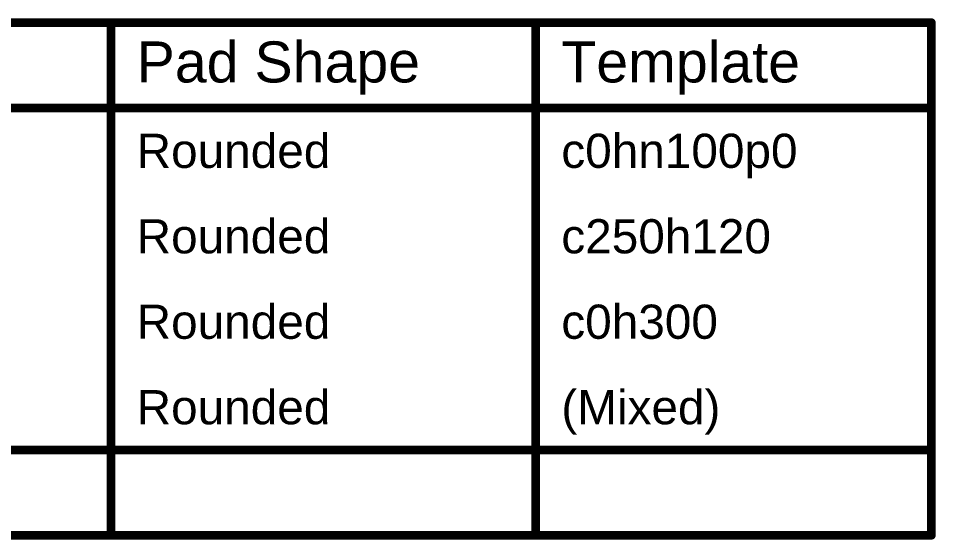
# Model space of a CAD drawing. Header units: inches. Extents: x -9 to 196, y -9 to 68.
# Drawn here: x 134.78 to 175.69, y 44.4 to 67.64 of the extents above; entities that cross this region are included whole.
import ezdxf

# ---------------------------------------------------------------- set-up
doc = ezdxf.new("R2010")
doc.units = ezdxf.units.IN
doc.layers.add('Drill Drawing', color=1, linetype='Continuous')
doc.styles.add('Arial', font='', dxfattribs={"height": 0.2})
doc.styles.get('Arial').set_extended_font_data('Arial')

msp = doc.modelspace()

# ---------------------------------------------------------------- linework, layer by layer
at = {"layer": 'Drill Drawing', "const_width": 0.381}
for points in [[(-3.061, 67.45), (175.504, 67.45)], [(138.912, 44.59), (138.912, 67.45)], [(157.855, 44.59), (157.855, 67.45)], [(175.504, 44.59), (175.504, 67.45)], [(-3.061, 63.64), (175.504, 63.64)], [(-3.061, 48.4), (175.504, 48.4)], [(-3.061, 44.59), (175.504, 44.59)]]:
    msp.add_lwpolyline(points, dxfattribs=at)
at = {"layer": 'Drill Drawing', "const_width": 0.191}
for points in [[(138.817, 67.45, 1), (139.007, 67.45, 1)], [(157.76, 67.45, 1), (157.95, 67.45, 1)], [(175.409, 67.45, 1), (175.599, 67.45, 1)], [(175.409, 67.45, 1), (175.599, 67.45, 1)], [(175.409, 63.64, 1), (175.599, 63.64, 1)], [(175.409, 48.4, 1), (175.599, 48.4, 1)], [(138.817, 44.59, 1), (139.007, 44.59, 1)], [(157.76, 44.59, 1), (157.95, 44.59, 1)], [(175.409, 44.59, 1), (175.599, 44.59, 1)], [(175.409, 44.59, 1), (175.599, 44.59, 1)]]:
    msp.add_lwpolyline(points, format="xyb", close=True, dxfattribs=at)

# ---------------------------------------------------------------- texts
at = {"layer": 'Drill Drawing', "style": 'Arial'}
for s, height, p in [('Pad Shape', 1.8288, (140.055, 64.783)), ('Template', 1.8288, (158.998, 64.783)), ('Rounded', 1.524, (140.055, 60.973)), ('c0hn100p0', 1.524, (158.998, 60.973)), ('Rounded', 1.524, (140.055, 57.163)), ('c250h120', 1.524, (158.998, 57.163)), ('Rounded', 1.524, (140.055, 53.353)), ('c0h300', 1.524, (158.998, 53.353)), ('Rounded', 1.524, (140.055, 49.543)), ('(Mixed)', 1.524, (158.998, 49.543))]:
    msp.add_text(s, height=height, dxfattribs=at).set_placement(p)

doc.saveas('drawing.dxf')
